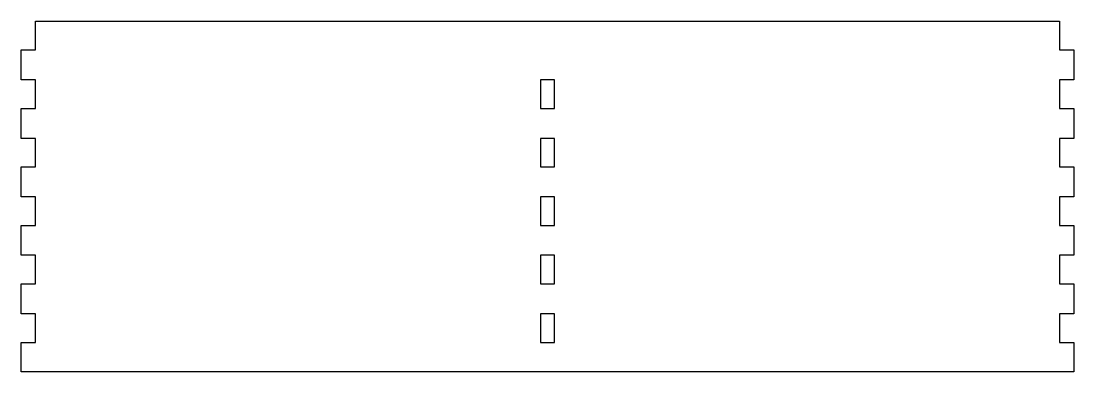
# Model space of a CAD drawing. Header units: millimetres. Extents: x 0 to 360, y 0 to 120.
import ezdxf

# ---------------------------------------------------------------- set-up
doc = ezdxf.new("R2010")
doc.units = ezdxf.units.MM

msp = doc.modelspace()

# ---------------------------------------------------------------- linework, layer by layer
at = {"color": 0}
for points in [[(0, 10.11), (4.9, 10.11), (4.9, 19.89), (0, 19.89), (0, 30.11), (4.9, 30.11), (4.9, 39.89), (0, 39.89), (0, 50.11), (4.9, 50.11), (4.9, 59.89), (0, 59.89), (0, 70.11), (4.9, 70.11), (4.9, 79.89), (0, 79.89), (0, 90.11), (4.9, 90.11), (4.9, 99.89), (0, 99.89), (0, 110.11), (4.9, 110.11), (4.9, 120), (355.1, 120), (355.1, 110.11), (360, 110.11), (360, 99.89), (355.1, 99.89), (355.1, 90.11), (360, 90.11), (360, 79.89), (355.1, 79.89), (355.1, 70.11), (360, 70.11), (360, 59.89), (355.1, 59.89), (355.1, 50.11), (360, 50.11), (360, 39.89), (355.1, 39.89), (355.1, 30.11), (360, 30.11), (360, 19.89), (355.1, 19.89), (355.1, 10.11), (360, 10.11), (360, 0), (0, 0), (0, 10.11)], [(177.55, 90.11), (182.45, 90.11), (182.45, 99.89), (177.55, 99.89), (177.55, 90.11)], [(177.55, 70.11), (182.45, 70.11), (182.45, 79.89), (177.55, 79.89), (177.55, 70.11)], [(177.55, 50.11), (182.45, 50.11), (182.45, 59.89), (177.55, 59.89), (177.55, 50.11)], [(177.55, 30.11), (182.45, 30.11), (182.45, 39.89), (177.55, 39.89), (177.55, 30.11)], [(177.55, 10.11), (182.45, 10.11), (182.45, 19.89), (177.55, 19.89), (177.55, 10.11)]]:
    msp.add_lwpolyline(points, dxfattribs=at)

doc.saveas('drawing.dxf')
